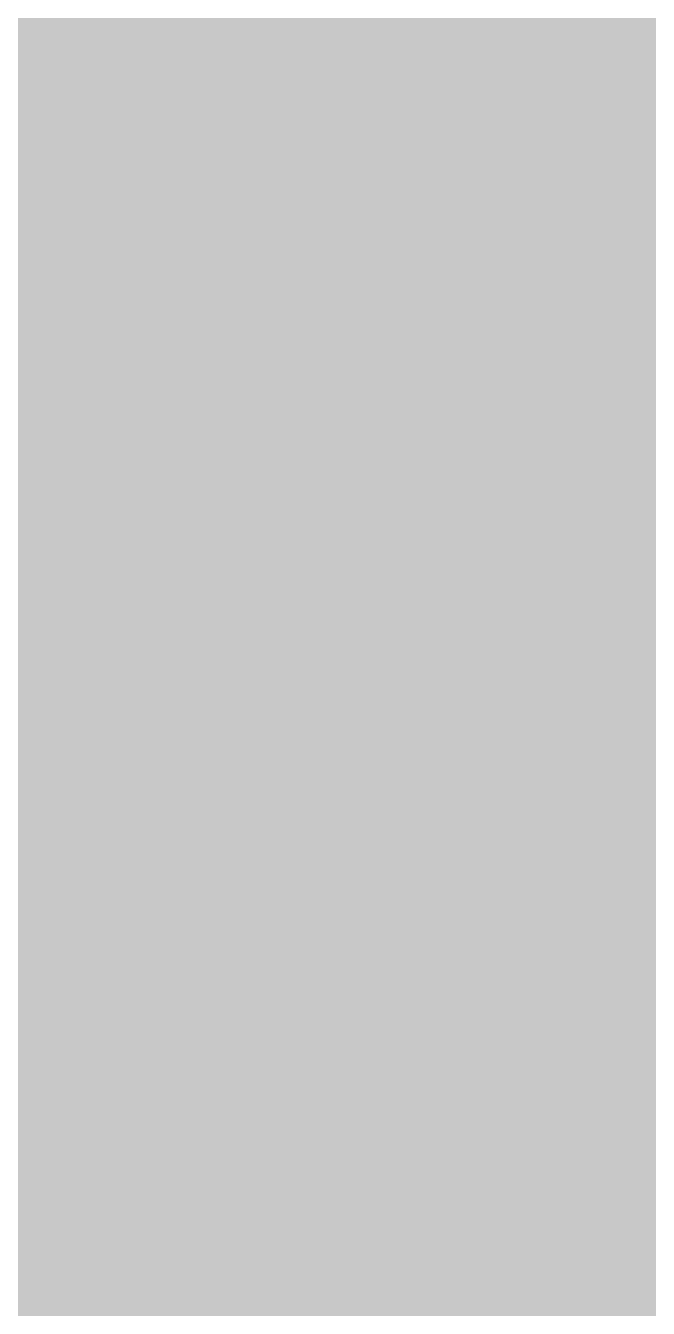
# Model space of a CAD drawing. Header units: inches. Extents: x 0 to 841, y 0 to 594.
# Drawn here: x 232.346 to 232.756, y 447.333 to 448.178 of the extents above; entities that cross this region are included whole.
import ezdxf

# ---------------------------------------------------------------- set-up
doc = ezdxf.new("R2010")
doc.units = ezdxf.units.IN
doc.layers.add('Sheet', color=255, linetype='Continuous')

msp = doc.modelspace()

# ---------------------------------------------------------------- linework, layer by layer
at = {"layer": 'Sheet'}
for points in [[(252.51559, 457.49319, 0.7493, 0.7493, 0), (232.51692, 457.49319, 0.7493, 0.7493, 0), (232.51692, 447.49887, 0.7493, 0.7493, 0)], [(232.18005, 448.17264, 0.29972, 0.29972, 0), (232.21374, 448.1951, 0.29972, 0.29972, 0), (232.24742, 448.20633, 0.29972, 0.29972, 0), (232.29234, 448.21756, 0.29972, 0.29972, 0), (232.32603, 448.22879, 0.29972, 0.29972, 0), (232.35971, 448.24002, 0.29972, 0.29972, 0), (232.40463, 448.24002, 0.29972, 0.29972, 0), (232.43831, 448.25125, 0.29972, 0.29972, 0), (232.472, 448.25125, 0.29972, 0.29972, 0), (232.51692, 448.25125, 0.29972, 0.29972, 0)], [(232.18005, 448.17264, 0.29972, 0.29972, 0), (232.21374, 448.1951, 0.29972, 0.29972, 0), (232.24742, 448.20633, 0.29972, 0.29972, 0), (232.29234, 448.21756, 0.29972, 0.29972, 0), (232.32603, 448.22879, 0.29972, 0.29972, 0), (232.35971, 448.24002, 0.29972, 0.29972, 0), (232.40463, 448.24002, 0.29972, 0.29972, 0), (232.43831, 448.25125, 0.29972, 0.29972, 0), (232.472, 448.25125, 0.29972, 0.29972, 0), (232.51692, 448.25125, 0.29972, 0.29972, 0)], [(232.18005, 448.17264, 0.29972, 0.29972, 0), (232.21374, 448.1951, 0.29972, 0.29972, 0), (232.24742, 448.20633, 0.29972, 0.29972, 0), (232.29234, 448.21756, 0.29972, 0.29972, 0), (232.32603, 448.22879, 0.29972, 0.29972, 0), (232.35971, 448.24002, 0.29972, 0.29972, 0), (232.40463, 448.24002, 0.29972, 0.29972, 0), (232.43831, 448.25125, 0.29972, 0.29972, 0), (232.472, 448.25125, 0.29972, 0.29972, 0), (232.51692, 448.25125, 0.29972, 0.29972, 0)], [(232.18005, 448.17264, 0.29972, 0.29972, 0), (232.21374, 448.1951, 0.29972, 0.29972, 0), (232.24742, 448.20633, 0.29972, 0.29972, 0), (232.29234, 448.21756, 0.29972, 0.29972, 0), (232.32603, 448.22879, 0.29972, 0.29972, 0), (232.35971, 448.24002, 0.29972, 0.29972, 0), (232.40463, 448.24002, 0.29972, 0.29972, 0), (232.43831, 448.25125, 0.29972, 0.29972, 0), (232.472, 448.25125, 0.29972, 0.29972, 0), (232.51692, 448.25125, 0.29972, 0.29972, 0)], [(232.51692, 448.25125, 0.29972, 0.29972, 0), (232.51692, 448.25125, 0.29972, 0.29972, 0)], [(232.51692, 448.25125, 0.29972, 0.29972, 0), (232.5506, 448.25125, 0.29972, 0.29972, 0), (232.59552, 448.25125, 0.29972, 0.29972, 0), (232.62921, 448.24002, 0.29972, 0.29972, 0), (232.67412, 448.24002, 0.29972, 0.29972, 0), (232.70781, 448.22879, 0.29972, 0.29972, 0), (232.74149, 448.21756, 0.29972, 0.29972, 0), (232.77518, 448.20633, 0.29972, 0.29972, 0), (232.80887, 448.1951, 0.29972, 0.29972, 0), (232.84255, 448.17264, 0.29972, 0.29972, 0), (232.87624, 448.16141, 0.29972, 0.29972, 0), (232.90993, 448.13895, 0.29972, 0.29972, 0)], [(232.51692, 448.25125, 0.29972, 0.29972, 0), (232.51692, 448.25125, 0.29972, 0.29972, 0)], [(232.51692, 448.25125, 0.29972, 0.29972, 0), (232.5506, 448.25125, 0.29972, 0.29972, 0), (232.59552, 448.25125, 0.29972, 0.29972, 0), (232.62921, 448.24002, 0.29972, 0.29972, 0), (232.67412, 448.24002, 0.29972, 0.29972, 0), (232.70781, 448.22879, 0.29972, 0.29972, 0), (232.74149, 448.21756, 0.29972, 0.29972, 0), (232.77518, 448.20633, 0.29972, 0.29972, 0), (232.80887, 448.1951, 0.29972, 0.29972, 0), (232.84255, 448.17264, 0.29972, 0.29972, 0), (232.87624, 448.16141, 0.29972, 0.29972, 0), (232.90993, 448.13895, 0.29972, 0.29972, 0)], [(232.51692, 448.25125, 0.29972, 0.29972, 0), (232.51692, 448.25125, 0.29972, 0.29972, 0)], [(232.51692, 448.25125, 0.29972, 0.29972, 0), (232.5506, 448.25125, 0.29972, 0.29972, 0), (232.59552, 448.25125, 0.29972, 0.29972, 0), (232.62921, 448.24002, 0.29972, 0.29972, 0), (232.67412, 448.24002, 0.29972, 0.29972, 0), (232.70781, 448.22879, 0.29972, 0.29972, 0), (232.74149, 448.21756, 0.29972, 0.29972, 0), (232.77518, 448.20633, 0.29972, 0.29972, 0), (232.80887, 448.1951, 0.29972, 0.29972, 0), (232.84255, 448.17264, 0.29972, 0.29972, 0), (232.87624, 448.16141, 0.29972, 0.29972, 0), (232.90993, 448.13895, 0.29972, 0.29972, 0)], [(232.51692, 448.25125, 0.29972, 0.29972, 0), (232.51692, 448.25125, 0.29972, 0.29972, 0)], [(232.51692, 448.25125, 0.29972, 0.29972, 0), (232.5506, 448.25125, 0.29972, 0.29972, 0), (232.59552, 448.25125, 0.29972, 0.29972, 0), (232.62921, 448.24002, 0.29972, 0.29972, 0), (232.67412, 448.24002, 0.29972, 0.29972, 0), (232.70781, 448.22879, 0.29972, 0.29972, 0), (232.74149, 448.21756, 0.29972, 0.29972, 0), (232.77518, 448.20633, 0.29972, 0.29972, 0), (232.80887, 448.1951, 0.29972, 0.29972, 0), (232.84255, 448.17264, 0.29972, 0.29972, 0), (232.87624, 448.16141, 0.29972, 0.29972, 0), (232.90993, 448.13895, 0.29972, 0.29972, 0)], [(232.29234, 448.21756, 0.09906, 0.09906, 0), (232.32603, 448.22879, 0.09906, 0.09906, 0)], [(232.29234, 448.21756, 0.09906, 0.09906, 0), (232.32603, 448.22879, 0.09906, 0.09906, 0)], [(232.29234, 448.21756, 0.09906, 0.09906, 0), (232.32603, 448.22879, 0.09906, 0.09906, 0)], [(232.29234, 448.21756, 0.09906, 0.09906, 0), (232.32603, 448.22879, 0.09906, 0.09906, 0)], [(232.70781, 448.22879, 0.09906, 0.09906, 0), (232.74149, 448.21756, 0.09906, 0.09906, 0), (232.77518, 448.20633, 0.09906, 0.09906, 0), (232.80887, 448.1951, 0.09906, 0.09906, 0)], [(232.70781, 448.22879, 0.09906, 0.09906, 0), (232.74149, 448.21756, 0.09906, 0.09906, 0), (232.77518, 448.20633, 0.09906, 0.09906, 0), (232.80887, 448.1951, 0.09906, 0.09906, 0)], [(232.70781, 448.22879, 0.09906, 0.09906, 0), (232.74149, 448.21756, 0.09906, 0.09906, 0), (232.77518, 448.20633, 0.09906, 0.09906, 0), (232.80887, 448.1951, 0.09906, 0.09906, 0)], [(232.70781, 448.22879, 0.09906, 0.09906, 0), (232.74149, 448.21756, 0.09906, 0.09906, 0), (232.77518, 448.20633, 0.09906, 0.09906, 0), (232.80887, 448.1951, 0.09906, 0.09906, 0)], [(232.19128, 447.8919, 0.29972, 0.29972, 0), (232.21374, 447.90313, 0.29972, 0.29972, 0), (232.23619, 447.91436, 0.29972, 0.29972, 0), (232.25865, 447.93682, 0.29972, 0.29972, 0), (232.26988, 447.94805, 0.29972, 0.29972, 0), (232.29234, 447.95928, 0.29972, 0.29972, 0), (232.3148, 447.95928, 0.29972, 0.29972, 0), (232.33725, 447.97051, 0.29972, 0.29972, 0), (232.37094, 447.98174, 0.29972, 0.29972, 0), (232.3934, 447.99297, 0.29972, 0.29972, 0), (232.41586, 447.99297, 0.29972, 0.29972, 0), (232.43831, 447.99297, 0.29972, 0.29972, 0), (232.46077, 448.0042, 0.29972, 0.29972, 0), (232.49446, 448.0042, 0.29972, 0.29972, 0), (232.51692, 448.0042, 0.29972, 0.29972, 0)], [(232.19128, 447.8919, 0.29972, 0.29972, 0), (232.21374, 447.90313, 0.29972, 0.29972, 0), (232.23619, 447.91436, 0.29972, 0.29972, 0), (232.25865, 447.93682, 0.29972, 0.29972, 0), (232.26988, 447.94805, 0.29972, 0.29972, 0), (232.29234, 447.95928, 0.29972, 0.29972, 0), (232.3148, 447.95928, 0.29972, 0.29972, 0), (232.33725, 447.97051, 0.29972, 0.29972, 0), (232.37094, 447.98174, 0.29972, 0.29972, 0), (232.3934, 447.99297, 0.29972, 0.29972, 0), (232.41586, 447.99297, 0.29972, 0.29972, 0), (232.43831, 447.99297, 0.29972, 0.29972, 0), (232.46077, 448.0042, 0.29972, 0.29972, 0), (232.49446, 448.0042, 0.29972, 0.29972, 0), (232.51692, 448.0042, 0.29972, 0.29972, 0)], [(232.19128, 447.8919, 0.29972, 0.29972, 0), (232.21374, 447.90313, 0.29972, 0.29972, 0), (232.23619, 447.91436, 0.29972, 0.29972, 0), (232.25865, 447.93682, 0.29972, 0.29972, 0), (232.26988, 447.94805, 0.29972, 0.29972, 0), (232.29234, 447.95928, 0.29972, 0.29972, 0), (232.3148, 447.95928, 0.29972, 0.29972, 0), (232.33725, 447.97051, 0.29972, 0.29972, 0), (232.37094, 447.98174, 0.29972, 0.29972, 0), (232.3934, 447.99297, 0.29972, 0.29972, 0), (232.41586, 447.99297, 0.29972, 0.29972, 0), (232.43831, 447.99297, 0.29972, 0.29972, 0), (232.46077, 448.0042, 0.29972, 0.29972, 0), (232.49446, 448.0042, 0.29972, 0.29972, 0), (232.51692, 448.0042, 0.29972, 0.29972, 0)], [(232.51692, 448.0042, 0.29972, 0.29972, 0), (232.51692, 448.0042, 0.29972, 0.29972, 0)], [(232.51692, 448.0042, 0.29972, 0.29972, 0), (232.53937, 448.0042, 0.29972, 0.29972, 0), (232.57306, 448.0042, 0.29972, 0.29972, 0), (232.59552, 447.99297, 0.29972, 0.29972, 0), (232.61798, 447.99297, 0.29972, 0.29972, 0), (232.64043, 447.99297, 0.29972, 0.29972, 0), (232.66289, 447.98174, 0.29972, 0.29972, 0), (232.69658, 447.97051, 0.29972, 0.29972, 0), (232.71904, 447.95928, 0.29972, 0.29972, 0), (232.74149, 447.95928, 0.29972, 0.29972, 0), (232.76395, 447.94805, 0.29972, 0.29972, 0), (232.77518, 447.93682, 0.29972, 0.29972, 0), (232.79764, 447.91436, 0.29972, 0.29972, 0), (232.8201, 447.90313, 0.29972, 0.29972, 0), (232.84255, 447.8919, 0.29972, 0.29972, 0), (232.85378, 447.86944, 0.29972, 0.29972, 0), (232.87624, 447.85821, 0.29972, 0.29972, 0), (232.88747, 447.83575, 0.29972, 0.29972, 0), (232.90993, 447.82452, 0.29972, 0.29972, 0)], [(232.51692, 448.0042, 0.29972, 0.29972, 0), (232.51692, 448.0042, 0.29972, 0.29972, 0)], [(232.51692, 448.0042, 0.29972, 0.29972, 0), (232.53937, 448.0042, 0.29972, 0.29972, 0), (232.57306, 448.0042, 0.29972, 0.29972, 0), (232.59552, 447.99297, 0.29972, 0.29972, 0), (232.61798, 447.99297, 0.29972, 0.29972, 0), (232.64043, 447.99297, 0.29972, 0.29972, 0), (232.66289, 447.98174, 0.29972, 0.29972, 0), (232.69658, 447.97051, 0.29972, 0.29972, 0), (232.71904, 447.95928, 0.29972, 0.29972, 0), (232.74149, 447.95928, 0.29972, 0.29972, 0), (232.76395, 447.94805, 0.29972, 0.29972, 0), (232.77518, 447.93682, 0.29972, 0.29972, 0), (232.79764, 447.91436, 0.29972, 0.29972, 0), (232.8201, 447.90313, 0.29972, 0.29972, 0), (232.84255, 447.8919, 0.29972, 0.29972, 0), (232.85378, 447.86944, 0.29972, 0.29972, 0), (232.87624, 447.85821, 0.29972, 0.29972, 0), (232.88747, 447.83575, 0.29972, 0.29972, 0), (232.90993, 447.82452, 0.29972, 0.29972, 0)], [(232.51692, 448.0042, 0.29972, 0.29972, 0), (232.51692, 448.0042, 0.29972, 0.29972, 0)], [(232.51692, 448.0042, 0.29972, 0.29972, 0), (232.53937, 448.0042, 0.29972, 0.29972, 0), (232.57306, 448.0042, 0.29972, 0.29972, 0), (232.59552, 447.99297, 0.29972, 0.29972, 0), (232.61798, 447.99297, 0.29972, 0.29972, 0), (232.64043, 447.99297, 0.29972, 0.29972, 0), (232.66289, 447.98174, 0.29972, 0.29972, 0), (232.69658, 447.97051, 0.29972, 0.29972, 0), (232.71904, 447.95928, 0.29972, 0.29972, 0), (232.74149, 447.95928, 0.29972, 0.29972, 0), (232.76395, 447.94805, 0.29972, 0.29972, 0), (232.77518, 447.93682, 0.29972, 0.29972, 0), (232.79764, 447.91436, 0.29972, 0.29972, 0), (232.8201, 447.90313, 0.29972, 0.29972, 0), (232.84255, 447.8919, 0.29972, 0.29972, 0), (232.85378, 447.86944, 0.29972, 0.29972, 0), (232.87624, 447.85821, 0.29972, 0.29972, 0), (232.88747, 447.83575, 0.29972, 0.29972, 0), (232.90993, 447.82452, 0.29972, 0.29972, 0)], [(232.29234, 447.95928, 0.09906, 0.09906, 0), (232.3148, 447.95928, 0.09906, 0.09906, 0), (232.33725, 447.97051, 0.09906, 0.09906, 0), (232.37094, 447.98174, 0.09906, 0.09906, 0), (232.3934, 447.99297, 0.09906, 0.09906, 0), (232.41586, 447.99297, 0.09906, 0.09906, 0), (232.43831, 447.99297, 0.09906, 0.09906, 0), (232.46077, 448.0042, 0.09906, 0.09906, 0), (232.49446, 448.0042, 0.09906, 0.09906, 0), (232.51692, 448.0042, 0.09906, 0.09906, 0)], [(232.29234, 447.95928, 0.09906, 0.09906, 0), (232.3148, 447.95928, 0.09906, 0.09906, 0), (232.33725, 447.97051, 0.09906, 0.09906, 0), (232.37094, 447.98174, 0.09906, 0.09906, 0), (232.3934, 447.99297, 0.09906, 0.09906, 0), (232.41586, 447.99297, 0.09906, 0.09906, 0), (232.43831, 447.99297, 0.09906, 0.09906, 0), (232.46077, 448.0042, 0.09906, 0.09906, 0), (232.49446, 448.0042, 0.09906, 0.09906, 0), (232.51692, 448.0042, 0.09906, 0.09906, 0)], [(232.29234, 447.95928, 0.09906, 0.09906, 0), (232.3148, 447.95928, 0.09906, 0.09906, 0), (232.33725, 447.97051, 0.09906, 0.09906, 0), (232.37094, 447.98174, 0.09906, 0.09906, 0), (232.3934, 447.99297, 0.09906, 0.09906, 0), (232.41586, 447.99297, 0.09906, 0.09906, 0), (232.43831, 447.99297, 0.09906, 0.09906, 0), (232.46077, 448.0042, 0.09906, 0.09906, 0), (232.49446, 448.0042, 0.09906, 0.09906, 0), (232.51692, 448.0042, 0.09906, 0.09906, 0)], [(232.51692, 448.0042, 0.09906, 0.09906, 0), (232.51692, 448.0042, 0.09906, 0.09906, 0)], [(232.51692, 448.0042, 0.09906, 0.09906, 0), (232.53937, 448.0042, 0.09906, 0.09906, 0), (232.57306, 448.0042, 0.09906, 0.09906, 0), (232.59552, 447.99297, 0.09906, 0.09906, 0), (232.61798, 447.99297, 0.09906, 0.09906, 0), (232.64043, 447.99297, 0.09906, 0.09906, 0), (232.66289, 447.98174, 0.09906, 0.09906, 0), (232.69658, 447.97051, 0.09906, 0.09906, 0), (232.71904, 447.95928, 0.09906, 0.09906, 0), (232.74149, 447.95928, 0.09906, 0.09906, 0), (232.76395, 447.94805, 0.09906, 0.09906, 0), (232.77518, 447.93682, 0.09906, 0.09906, 0), (232.79764, 447.91436, 0.09906, 0.09906, 0), (232.8201, 447.90313, 0.09906, 0.09906, 0)], [(232.51692, 448.0042, 0.09906, 0.09906, 0), (232.51692, 448.0042, 0.09906, 0.09906, 0)], [(232.51692, 448.0042, 0.09906, 0.09906, 0), (232.53937, 448.0042, 0.09906, 0.09906, 0), (232.57306, 448.0042, 0.09906, 0.09906, 0), (232.59552, 447.99297, 0.09906, 0.09906, 0), (232.61798, 447.99297, 0.09906, 0.09906, 0), (232.64043, 447.99297, 0.09906, 0.09906, 0), (232.66289, 447.98174, 0.09906, 0.09906, 0), (232.69658, 447.97051, 0.09906, 0.09906, 0), (232.71904, 447.95928, 0.09906, 0.09906, 0), (232.74149, 447.95928, 0.09906, 0.09906, 0), (232.76395, 447.94805, 0.09906, 0.09906, 0), (232.77518, 447.93682, 0.09906, 0.09906, 0), (232.79764, 447.91436, 0.09906, 0.09906, 0), (232.8201, 447.90313, 0.09906, 0.09906, 0)], [(232.51692, 448.0042, 0.09906, 0.09906, 0), (232.51692, 448.0042, 0.09906, 0.09906, 0)], [(232.51692, 448.0042, 0.09906, 0.09906, 0), (232.53937, 448.0042, 0.09906, 0.09906, 0), (232.57306, 448.0042, 0.09906, 0.09906, 0), (232.59552, 447.99297, 0.09906, 0.09906, 0), (232.61798, 447.99297, 0.09906, 0.09906, 0), (232.64043, 447.99297, 0.09906, 0.09906, 0), (232.66289, 447.98174, 0.09906, 0.09906, 0), (232.69658, 447.97051, 0.09906, 0.09906, 0), (232.71904, 447.95928, 0.09906, 0.09906, 0), (232.74149, 447.95928, 0.09906, 0.09906, 0), (232.76395, 447.94805, 0.09906, 0.09906, 0), (232.77518, 447.93682, 0.09906, 0.09906, 0), (232.79764, 447.91436, 0.09906, 0.09906, 0), (232.8201, 447.90313, 0.09906, 0.09906, 0)], [(227.52005, 447.49887, 0.7493, 0.7493, 0), (232.51692, 447.49887, 0.7493, 0.7493, 0)], [(237.51378, 447.49887, 0.7493, 0.7493, 0), (232.51692, 447.49887, 0.7493, 0.7493, 0)], [(237.51378, 447.49887, 0.29972, 0.29972, 0), (232.51692, 447.49887, 0.29972, 0.29972, 0)]]:
    msp.add_lwpolyline(points, format="xyseb", dxfattribs=at)
msp.add_lwpolyline([(232.24601, 447.50001, 0.508, 0.508, 1), (232.75401, 447.50001, 0.508, 0.508, 1)], format="xyseb", close=True, dxfattribs=at)

doc.saveas('drawing.dxf')
